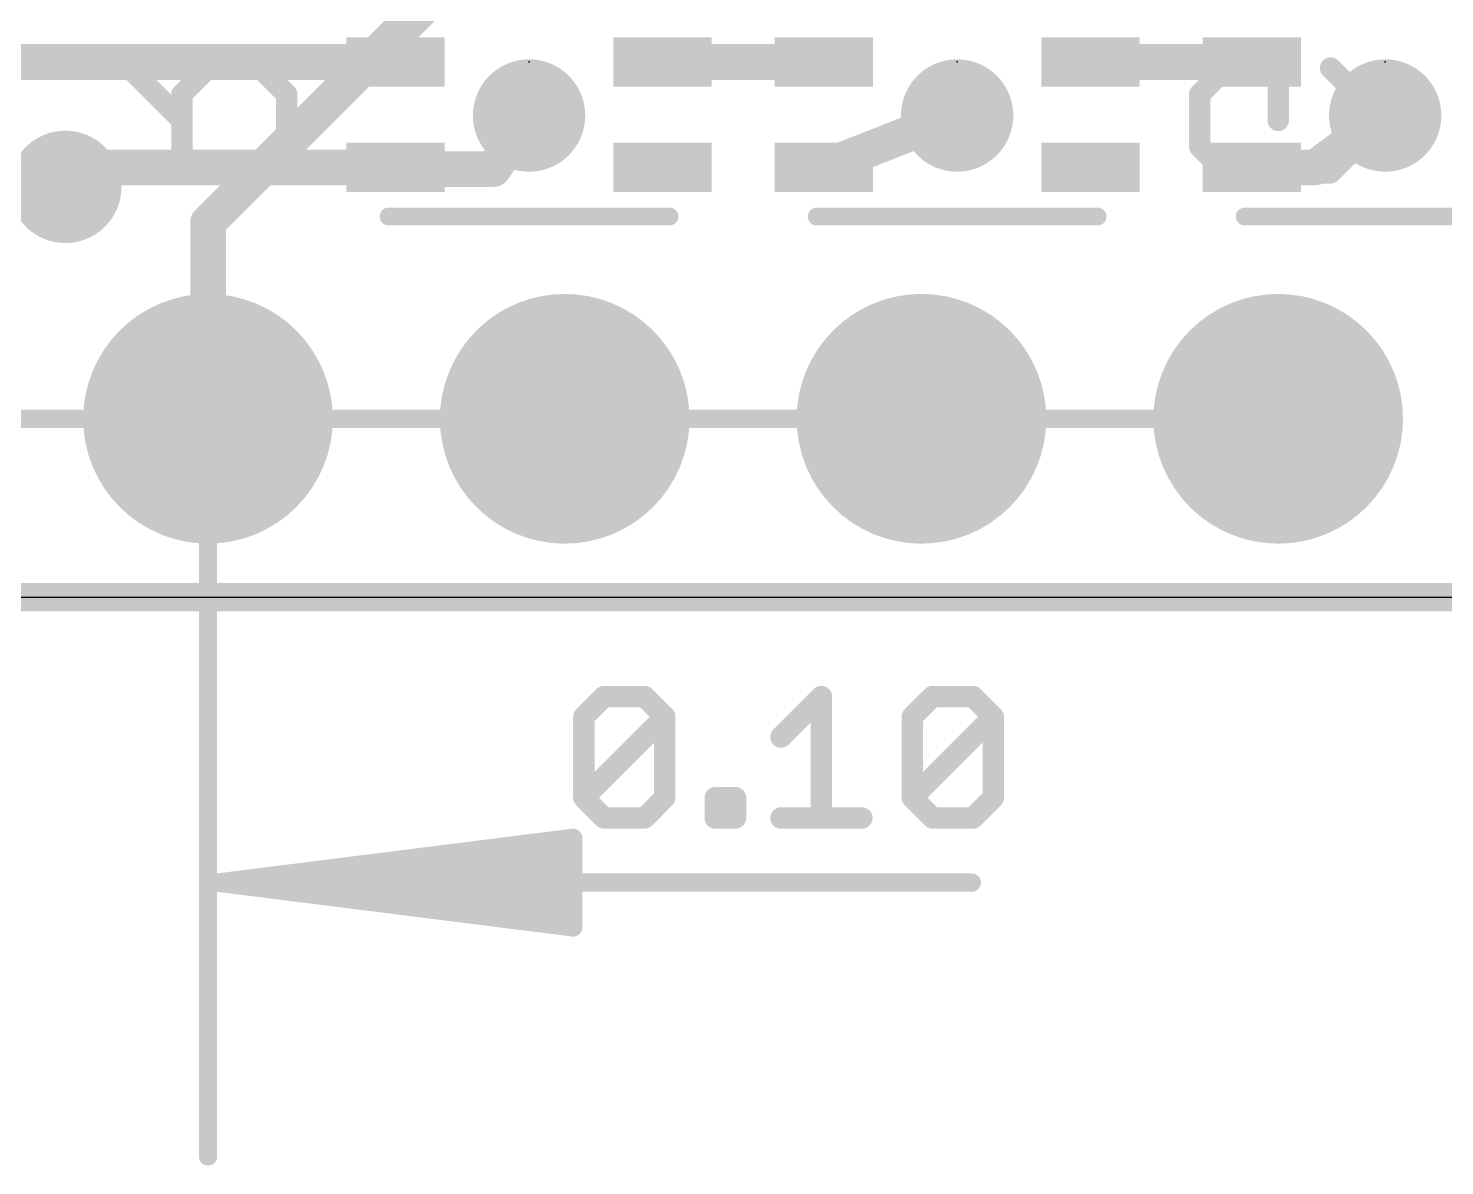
# Model space of a CAD drawing. Extents: x -6 to 62.2, y -4.9 to 32.6.
# Drawn here: x 5.07 to 15.16, y -4.05 to 4.05 of the extents above; entities that cross this region are included whole.
import ezdxf

# ---------------------------------------------------------------- set-up
doc = ezdxf.new("R2010")
doc.units = 0
for name, color, linetype in [('1', 12, 'CONTINUOUS'), ('16', 132, 'CONTINUOUS'), ('17', 110, 'CONTINUOUS'), ('18', 110, 'CONTINUOUS'), ('20', 53, 'CONTINUOUS'), ('21', 40, 'CONTINUOUS'), ('22', 6, 'CONTINUOUS'), ('23', 53, 'CONTINUOUS'), ('47', 253, 'CONTINUOUS')]:
    doc.layers.add(name, color=color, linetype=linetype)

# ---------------------------------------------------------------- blocks, each defined once
blk = doc.blocks.new('RECT')
blk.add_solid([(-0.5, -0.5), (0.5, -0.5), (-0.5, 0.5), (0.5, 0.5)])
blk = doc.blocks.new('ROUNDP')
at = {"const_width": 0.5}
blk.add_lwpolyline([(0, -0.25, 1), (0, 0.25, 1), (0, -0.25)], format="xyb", dxfattribs=at)
blk = doc.blocks.new('ROUNDV')
at = {"const_width": 0.5}
blk.add_lwpolyline([(0, -0.25, 1), (0, 0.25, 1), (0, -0.25)], format="xyb", dxfattribs=at)

msp = doc.modelspace()

# ---------------------------------------------------------------- linework, layer by layer
at = {"layer": '1'}
for points, const_width in [([(7.686, 3.81), (4.572, 3.81)], 0.254), ([(10.734, 3.81), (9.586, 3.81)], 0.254), ([(13.782, 3.81), (12.634, 3.81)], 0.254), ([(8.382, 3.048), (8.636, 3.429)], 0.254), ([(11.684, 3.429), (11.3785, 3.314)], 0.254), ([(14.732, 3.429), (14.236, 3.06)], 0.254), ([(11.3785, 3.314), (10.734, 3.06)], 0.254), ([(5.473, 3.06), (5.334, 2.921)], 0.254), ([(7.686, 3.06), (5.473, 3.06)], 0.254), ([(7.686, 3.06), (7.674, 3.048)], 0.254), ([(7.674, 3.048), (8.382, 3.048)], 0.254), ([(14.236, 3.06), (13.782, 3.06)], 0.254), ([(0, 0), (50.8, 0)], 0.2032)]:
    msp.add_lwpolyline(points, dxfattribs=dict(at, const_width=const_width))
at = {"layer": '1', "const_width": 0.127}
for points in [[(7.686, 3.7465, 1), (7.686, 3.8735)], [(9.586, 3.8735, 1), (9.586, 3.7465)], [(10.734, 3.7465, 1), (10.734, 3.8735)], [(12.634, 3.8735, 1), (12.634, 3.7465)], [(13.782, 3.7465, 1), (13.782, 3.8735)], [(8.6888, 3.3938, 1), (8.5832, 3.4642)], [(11.7064, 3.3696, 1), (11.6616, 3.4884)], [(14.7699, 3.3781, 1), (14.6941, 3.4799)], [(11.3561, 3.3734, 1), (11.4009, 3.2546)], [(11.4018, 3.2549, 1), (11.3552, 3.3731)], [(5.473, 3.1235, 1), (5.473, 2.9965)], [(5.5179, 3.0151, 1), (5.4281, 3.1049)], [(7.674, 3.1115, 1), (7.674, 2.9845)], [(7.6291, 3.0929, 1), (7.7189, 3.0031)], [(7.7309, 3.0151, 1), (7.6411, 3.1049)], [(7.686, 2.9965, 1), (7.686, 3.1235)], [(8.3292, 3.0832, 1), (8.4348, 3.0128)], [(8.382, 2.9845, 1), (8.382, 3.1115)], [(10.7107, 3.1191, 1), (10.7573, 3.0009)], [(13.782, 3.1235, 1), (13.782, 2.9965)], [(14.1981, 3.1109, 1), (14.2739, 3.0091)], [(14.236, 2.9965, 1), (14.236, 3.1235)], [(5.2891, 2.9659, 1), (5.3789, 2.8761)]]:
    msp.add_lwpolyline(points, format="xyb", dxfattribs=at)
at = {"layer": '16'}
for points, const_width in [([(8.8265, 5.1435), (6.35, 2.667)], 0.254), ([(14.351, 3.1115), (14.732, 3.429)], 0.254), ([(5.334, 2.921), (5.207, 2.794)], 0.254), ([(6.35, 1.27), (6.35, 2.667)], 0.254), ([(50.8, 0), (0, 0)], 0.2032)]:
    msp.add_lwpolyline(points, dxfattribs=dict(at, const_width=const_width))
at = {"layer": '16', "const_width": 0.127}
for points in [[(14.7727, 3.3802, 1), (14.6913, 3.4778)], [(14.3103, 3.1603, 1), (14.3917, 3.0627)], [(5.3789, 2.8761, 1), (5.2891, 2.9659)], [(5.1621, 2.8389, 1), (5.2519, 2.7491)], [(6.4135, 2.667, 1), (6.2865, 2.667)], [(6.3051, 2.7119, 1), (6.3949, 2.6221)], [(6.2865, 1.27, 1), (6.4135, 1.27)]]:
    msp.add_lwpolyline(points, format="xyb", dxfattribs=at)
at = {"layer": '20'}
msp.add_line((2.54, 0), (48.26, 0), dxfattribs=at)
at = {"layer": '21', "const_width": 0.0635}
for points in [[(7.636, 2.7418, 1), (7.636, 2.6782)], [(9.636, 2.6782, 1), (9.636, 2.7418)], [(10.684, 2.7418, 1), (10.684, 2.6782)], [(12.684, 2.6782, 1), (12.684, 2.7418)], [(13.732, 2.7418, 1), (13.732, 2.6782)]]:
    msp.add_lwpolyline(points, format="xyb", dxfattribs=at)
at = {"layer": '21', "const_width": 0.127}
for points in [[(7.636, 2.71), (9.636, 2.71)], [(10.684, 2.71), (12.684, 2.71)], [(13.732, 2.71), (15.732, 2.71)]]:
    msp.add_lwpolyline(points, dxfattribs=at)
at = {"layer": '22', "const_width": 0.1524}
for points in [[(6.1641, 3.394), (5.7912, 3.7668)], [(6.3505, 3.7668), (6.1641, 3.5804)], [(6.7233, 3.7668), (6.3505, 3.7668)], [(6.9098, 3.5804), (6.7233, 3.7668)], [(13.4112, 3.5804), (13.5976, 3.7668)], [(13.5976, 3.7668), (13.9705, 3.7668)], [(13.9705, 3.7668), (13.9705, 3.394)], [(14.3433, 3.7668), (14.5298, 3.5804)], [(6.1641, 3.5804), (6.1641, 3.0211)], [(6.9098, 3.0211), (6.9098, 3.5804)], [(13.4112, 3.2075), (13.4112, 3.5804)], [(14.5298, 3.5804), (14.5298, 3.2075)], [(13.5976, 3.0211), (13.4112, 3.2075)], [(14.5298, 3.2075), (14.3433, 3.0211)], [(5.7912, 3.0211), (6.9098, 3.0211)], [(14.3433, 3.0211), (13.5976, 3.0211)]]:
    msp.add_lwpolyline(points, dxfattribs=at)
at = {"layer": '22', "const_width": 0.0762}
for points in [[(5.8181, 3.7937, 1), (5.7643, 3.7399)], [(6.3505, 3.8049, 1), (6.3505, 3.7287)], [(6.3774, 3.7399, 1), (6.3235, 3.7937)], [(6.7503, 3.7937, 1), (6.6964, 3.7399)], [(6.7233, 3.7287, 1), (6.7233, 3.8049)], [(13.5976, 3.8049, 1), (13.5976, 3.7287)], [(13.6246, 3.7399, 1), (13.5707, 3.7937)], [(14.0086, 3.7668, 1), (13.9324, 3.7668)], [(13.9705, 3.7287, 1), (13.9705, 3.8049)], [(14.3703, 3.7937, 1), (14.3164, 3.7399)], [(6.1371, 3.6073, 1), (6.191, 3.5534)], [(6.2022, 3.5804, 1), (6.126, 3.5804)], [(6.9479, 3.5804, 1), (6.8717, 3.5804)], [(6.8828, 3.5534, 1), (6.9367, 3.6073)], [(13.4493, 3.5804, 1), (13.3731, 3.5804)], [(13.3843, 3.6073, 1), (13.4381, 3.5534)], [(14.5679, 3.5804, 1), (14.4917, 3.5804)], [(14.5028, 3.5534, 1), (14.5567, 3.6073)], [(6.1371, 3.367, 1), (6.191, 3.4209)], [(13.9324, 3.394, 1), (14.0086, 3.394)], [(13.4381, 3.2345, 1), (13.3843, 3.1806)], [(13.3731, 3.2075, 1), (13.4493, 3.2075)], [(14.4917, 3.2075, 1), (14.5679, 3.2075)], [(14.5567, 3.1806, 1), (14.5028, 3.2345)], [(5.7912, 3.0592, 1), (5.7912, 2.983)], [(6.126, 3.0211, 1), (6.2022, 3.0211)], [(6.8717, 3.0211, 1), (6.9479, 3.0211)], [(6.9098, 2.983, 1), (6.9098, 3.0592)], [(13.5976, 3.0592, 1), (13.5976, 2.983)], [(13.5707, 2.9942, 1), (13.6246, 3.048)], [(14.3164, 3.048, 1), (14.3703, 2.9942)], [(14.3433, 2.983, 1), (14.3433, 3.0592)]]:
    msp.add_lwpolyline(points, format="xyb", dxfattribs=at)
at = {"layer": '23'}
for p in [(8.636, 3.81), (11.684, 3.81), (14.732, 3.81)]:
    msp.add_point(p, dxfattribs=at)
at = {"layer": '47'}
for points, const_width in [([(13.97, 1.27), (-5.887, 1.27)], 0.13), ([(6.35, 1.27), (6.35, -3.982)], 0.13), ([(9.0262, -0.8515), (9.1703, -0.7075)], 0.1524), ([(9.1703, -0.7075), (9.4584, -0.7075)], 0.1524), ([(9.4584, -0.7075), (9.6024, -0.8515)], 0.1524), ([(10.4295, -0.9956), (10.7176, -0.7075)], 0.1524), ([(10.7176, -0.7075), (10.7176, -1.5718)], 0.1524), ([(11.365, -0.8515), (11.5091, -0.7075)], 0.1524), ([(11.5091, -0.7075), (11.7972, -0.7075)], 0.1524), ([(11.7972, -0.7075), (11.9412, -0.8515)], 0.1524), ([(9.0262, -1.4277), (9.0262, -0.8515)], 0.1524), ([(9.0262, -1.4277), (9.6024, -0.8515)], 0.1524), ([(9.6024, -0.8515), (9.6024, -1.4277)], 0.1524), ([(11.365, -1.4277), (11.365, -0.8515)], 0.1524), ([(11.365, -1.4277), (11.9412, -0.8515)], 0.1524), ([(11.9412, -0.8515), (11.9412, -1.4277)], 0.1524), ([(9.1703, -1.5718), (9.0262, -1.4277)], 0.1524), ([(9.6024, -1.4277), (9.4584, -1.5718)], 0.1524), ([(9.9617, -1.5718), (9.9617, -1.4277)], 0.1524), ([(9.9617, -1.4277), (10.1058, -1.4277)], 0.1524), ([(10.1058, -1.4277), (10.1058, -1.5718)], 0.1524), ([(11.5091, -1.5718), (11.365, -1.4277)], 0.1524), ([(11.9412, -1.4277), (11.7972, -1.5718)], 0.1524), ([(9.4584, -1.5718), (9.1703, -1.5718)], 0.1524), ([(10.1058, -1.5718), (9.9617, -1.5718)], 0.1524), ([(10.4295, -1.5718), (11.0057, -1.5718)], 0.1524), ([(11.7972, -1.5718), (11.5091, -1.5718)], 0.1524), ([(6.415, -2.032), (8.95, -1.7128)], 0.13), ([(6.415, -2.032), (8.95, -1.772)], 0.13), ([(8.95, -1.7128), (8.95, -2.3512)], 0.13), ([(6.415, -2.032), (8.95, -1.902)], 0.13), ([(6.415, -2.032), (11.7884, -2.032)], 0.13), ([(8.95, -2.3512), (6.415, -2.032)], 0.13), ([(8.95, -2.162), (6.415, -2.032)], 0.13), ([(8.95, -2.292), (6.415, -2.032)], 0.13)]:
    msp.add_lwpolyline(points, dxfattribs=dict(at, const_width=const_width))
for points, const_width in [([(6.3825, 1.27, 1), (6.3175, 1.27)], 0.065), ([(13.97, 1.2375, 1), (13.97, 1.3025)], 0.065), ([(9.1703, -0.6694, 1), (9.1703, -0.7456)], 0.0762), ([(9.1972, -0.7344, 1), (9.1433, -0.6805)], 0.0762), ([(9.4853, -0.6805, 1), (9.4314, -0.7344)], 0.0762), ([(9.4584, -0.7456, 1), (9.4584, -0.6694)], 0.0762), ([(10.7557, -0.7075, 1), (10.6795, -0.7075)], 0.0762), ([(10.7445, -0.7344, 1), (10.6906, -0.6805)], 0.0762), ([(11.5091, -0.6694, 1), (11.5091, -0.7456)], 0.0762), ([(11.536, -0.7344, 1), (11.4821, -0.6805)], 0.0762), ([(11.8241, -0.6805, 1), (11.7702, -0.7344)], 0.0762), ([(11.7972, -0.7456, 1), (11.7972, -0.6694)], 0.0762), ([(9.0643, -0.8515, 1), (8.9881, -0.8515)], 0.0762), ([(8.9993, -0.8246, 1), (9.0531, -0.8785)], 0.0762), ([(9.6405, -0.8515, 1), (9.5643, -0.8515)], 0.0762), ([(9.6294, -0.8785, 1), (9.5755, -0.8246)], 0.0762), ([(9.5755, -0.8785, 1), (9.6294, -0.8246)], 0.0762), ([(11.4031, -0.8515, 1), (11.3269, -0.8515)], 0.0762), ([(11.3381, -0.8246, 1), (11.3919, -0.8785)], 0.0762), ([(11.9793, -0.8515, 1), (11.9031, -0.8515)], 0.0762), ([(11.9682, -0.8785, 1), (11.9143, -0.8246)], 0.0762), ([(11.9143, -0.8785, 1), (11.9682, -0.8246)], 0.0762), ([(10.4025, -0.9686, 1), (10.4564, -1.0225)], 0.0762), ([(9.0531, -1.4008, 1), (8.9993, -1.4547)], 0.0762), ([(8.9993, -1.4008, 1), (9.0531, -1.4547)], 0.0762), ([(8.9881, -1.4277, 1), (9.0643, -1.4277)], 0.0762), ([(9.5643, -1.4277, 1), (9.6405, -1.4277)], 0.0762), ([(9.6294, -1.4547, 1), (9.5755, -1.4008)], 0.0762), ([(9.9998, -1.4277, 1), (9.9236, -1.4277)], 0.0762), ([(9.9617, -1.3896, 1), (9.9617, -1.4658)], 0.0762), ([(10.1439, -1.4277, 1), (10.0677, -1.4277)], 0.0762), ([(10.1058, -1.4658, 1), (10.1058, -1.3896)], 0.0762), ([(11.3919, -1.4008, 1), (11.3381, -1.4547)], 0.0762), ([(11.3381, -1.4008, 1), (11.3919, -1.4547)], 0.0762), ([(11.3269, -1.4277, 1), (11.4031, -1.4277)], 0.0762), ([(11.9031, -1.4277, 1), (11.9793, -1.4277)], 0.0762), ([(11.9682, -1.4547, 1), (11.9143, -1.4008)], 0.0762), ([(9.1703, -1.5337, 1), (9.1703, -1.6099)], 0.0762), ([(9.1433, -1.5987, 1), (9.1972, -1.5449)], 0.0762), ([(9.4314, -1.5449, 1), (9.4853, -1.5987)], 0.0762), ([(9.4584, -1.6099, 1), (9.4584, -1.5337)], 0.0762), ([(9.9617, -1.5337, 1), (9.9617, -1.6099)], 0.0762), ([(10.1058, -1.6099, 1), (10.1058, -1.5337)], 0.0762), ([(10.4295, -1.5337, 1), (10.4295, -1.6099)], 0.0762), ([(11.0057, -1.6099, 1), (11.0057, -1.5337)], 0.0762), ([(11.5091, -1.5337, 1), (11.5091, -1.6099)], 0.0762), ([(11.4821, -1.5987, 1), (11.536, -1.5449)], 0.0762), ([(11.7702, -1.5449, 1), (11.8241, -1.5987)], 0.0762), ([(11.7972, -1.6099, 1), (11.7972, -1.5337)], 0.0762), ([(9.9236, -1.5718, 1), (9.9998, -1.5718)], 0.0762), ([(10.0677, -1.5718, 1), (10.1439, -1.5718)], 0.0762), ([(10.6795, -1.5718, 1), (10.7557, -1.5718)], 0.0762), ([(8.9825, -1.7128, 1), (8.9175, -1.7128)], 0.065), ([(8.9541, -1.745, 1), (8.9459, -1.6805)], 0.065), ([(8.9533, -1.8043, 1), (8.9467, -1.7397)], 0.065), ([(8.9517, -1.9345, 1), (8.9483, -1.8695)], 0.065), ([(6.415, -1.9995, 1), (6.415, -2.0645)], 0.065), ([(6.4191, -1.9998, 1), (6.4109, -2.0642)], 0.065), ([(6.4133, -1.9995, 1), (6.4167, -2.0645)], 0.065), ([(6.4167, -1.9995, 1), (6.4133, -2.0645)], 0.065), ([(6.4183, -1.9997, 1), (6.4117, -2.0643)], 0.065), ([(6.4117, -1.9997, 1), (6.4183, -2.0643)], 0.065), ([(6.4109, -1.9998, 1), (6.4191, -2.0642)], 0.065), ([(11.7884, -2.0645, 1), (11.7884, -1.9995)], 0.065), ([(8.9483, -2.1945, 1), (8.9517, -2.1295)], 0.065), ([(8.9175, -2.3512, 1), (8.9825, -2.3512)], 0.065), ([(8.9459, -2.3835, 1), (8.9541, -2.319)], 0.065), ([(8.9467, -2.3243, 1), (8.9533, -2.2597)], 0.065), ([(6.3175, -3.982, 1), (6.3825, -3.982)], 0.065)]:
    msp.add_lwpolyline(points, format="xyb", dxfattribs=dict(at, const_width=const_width))

# ---------------------------------------------------------------- block references
at = {"layer": '1', "xscale": 0.7, "yscale": 0.35}
for p in [(7.686, 3.81), (9.586, 3.81), (10.734, 3.81), (12.634, 3.81), (13.782, 3.81), (7.686, 3.06), (9.586, 3.06), (10.734, 3.06), (12.634, 3.06), (13.782, 3.06)]:
    msp.add_blockref('RECT', p, dxfattribs=at)
at = {"layer": '17', "xscale": 1.778, "yscale": 1.778}
for p in [(6.35, 1.27), (6.35, 1.27), (8.89, 1.27), (8.89, 1.27), (11.43, 1.27), (11.43, 1.27), (13.97, 1.27), (13.97, 1.27)]:
    msp.add_blockref('ROUNDP', p, dxfattribs=at)
at = {"layer": '18', "xscale": 0.8001, "yscale": 0.8001}
for p in [(8.636, 3.429), (8.636, 3.429), (11.684, 3.429), (11.684, 3.429), (14.732, 3.429), (14.732, 3.429), (5.334, 2.921), (5.334, 2.921)]:
    msp.add_blockref('ROUNDV', p, dxfattribs=at)

doc.saveas('drawing.dxf')
